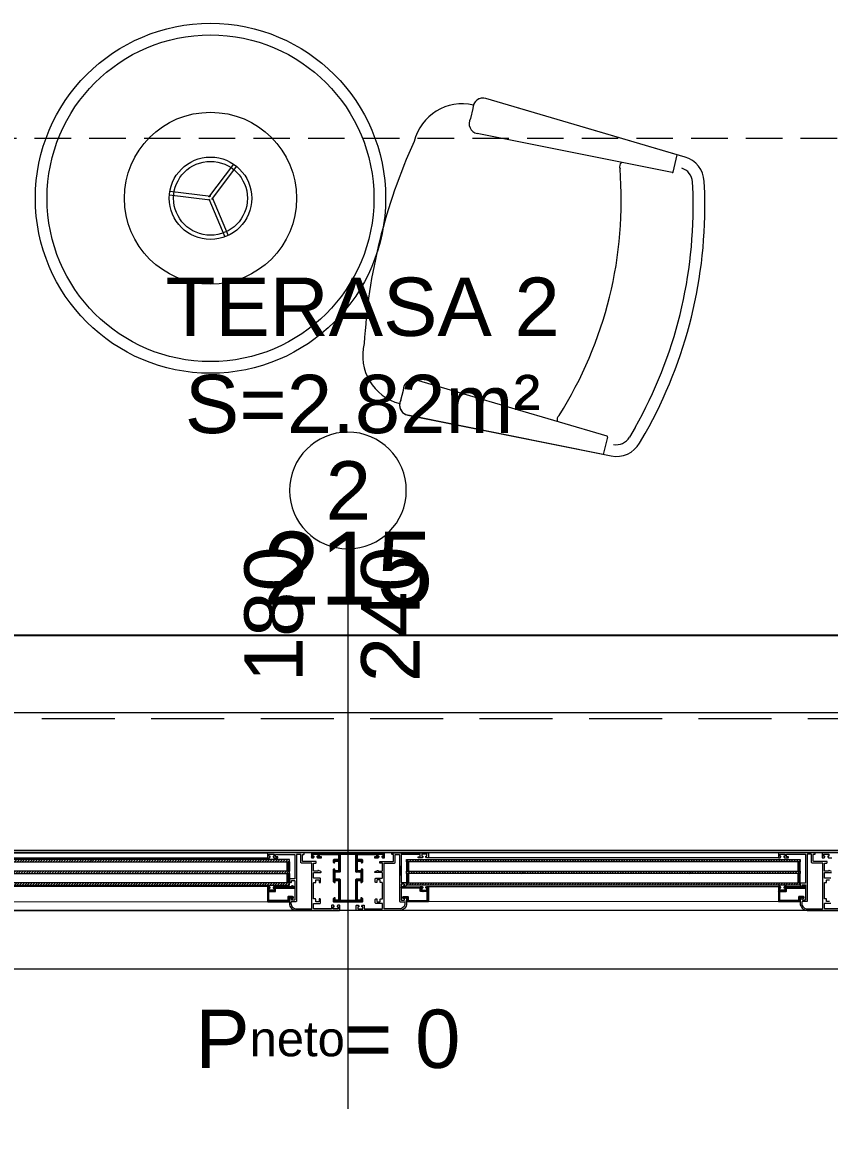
# Model space of a CAD drawing. Header units: centimetres. Extents: x 99002 to 104403, y -55119 to -48358.
# Drawn here: x 100961 to 101099.3, y -50196.1 to -50002.5 of the extents above; entities that cross this region are included whole.
import ezdxf

# ---------------------------------------------------------------- set-up
doc = ezdxf.new("R2010")
doc.units = ezdxf.units.CM
doc.header["$LTSCALE"] = 50
doc.header["$MEASUREMENT"] = 0
doc.linetypes.add('CACHE', pattern=[0.375, 0.25, -0.125])
doc.layers.get('0').update_dxf_attribs({"color": 8})
for name, color, linetype, lineweight in [('BETON CACHE', 4, 'CACHE', 5), ('mobilimi', 8, 'Continuous', 9), ('WINDOWS', 21, 'Continuous', 5)]:
    doc.layers.add(name, color=color, linetype=linetype, lineweight=lineweight)
doc.layers.add('COTE 50ème', color=1, linetype='Continuous')
doc.layers.add('DEMOL', color=7, linetype='Continuous', lineweight=60, true_color=0xb38600)
doc.styles.add('GENERATED_STYLE_1', font='arial.ttf')
doc.styles.add('RS_TEXT_1.50', font='arial.ttf', dxfattribs={"height": 12.5})
doc.styles.add('RS_TXT_50', font='arial.ttf', dxfattribs={"height": 12.5})
doc.dimstyles.new('RS_50CM_LINEAIRE', dxfattribs={"dimscale": 5, "dimtxt": 12.5, "dimasz": 1.5, "dimexe": 1, "dimexo": 2.5, "dimgap": 1, "dimtad": 1, "dimdec": 1, "dimrnd": 0.5, "dimdsep": 46, "dimtxsty": 'RS_TXT_50', "dimblk1": 'ARCHTICK', "dimblk2": 'ARCHTICK', "dimsah": 1, "dimcen": 2.5, "dimdle": 1, "dimclrt": 4, "dimadec": 0, "dimazin": 2, "dimtfac": 1, "dimtdec": 1, "dimtix": 1, "dimtmove": 2, "dimatfit": 3, "dimfxl": 1, "dimtolj": 1, "dimtzin": 0, "dimarcsym": 0})
pattern_1 = [(135, (-46708.70849, -43852.52553), (-0.08838834765, -0.08838834765), [])]
pattern_2 = [(135, (-46708.9128, -43852.52553), (-0.2209708691, -0.2209708691), [])]

# ---------------------------------------------------------------- blocks, each defined once
blk = doc.blocks.new('DRITARE POS 2')
at = {"layer": 'WINDOWS'}
h = blk.add_hatch(dxfattribs=at)
h.set_pattern_fill('ANSI31', color=140, scale=2.5, angle=450)
h.set_pattern_definition(pattern_2)
h.paths.add_polyline_path([(-8.71, -80.01), (-8.71, -12.58), (-8.31, -12.58), (-8.31, -80.01)])
h.paths.add_polyline_path([(-6.71, -80.01), (-6.71, -12.58), (-6.31, -12.58), (-6.31, -80.01)])
h.paths.add_polyline_path([(-4.71, -80.02), (-4.71, -12.58), (-4.31, -12.58), (-4.31, -80.02)])
at = {"layer": 'WINDOWS', "transparency": 33554559}
h = blk.add_hatch(dxfattribs=at)
h.set_pattern_fill('ANSI31', color=140, angle=450)
h.set_pattern_definition([(135, (-46708.90849, -43835.52553), (-0.08838834765, -0.08838834765), [])])
h.paths.add_polyline_path([(-6.71, -12.58), (-8.31, -12.58), (-8.31, -12.98), (-6.71, -12.98)])
h.paths.add_polyline_path([(-4.71, -12.58), (-6.31, -12.58), (-6.31, -12.98), (-4.71, -12.98)])
h.paths.add_polyline_path([(-6.71, -79.61), (-8.31, -79.61), (-8.31, -80.01), (-6.71, -80.01)])
h.paths.add_polyline_path([(-4.71, -79.61), (-6.31, -79.61), (-6.31, -80.01), (-4.71, -80.01)])
h = blk.add_hatch(dxfattribs=at)
h.set_pattern_fill('ANSI31', color=256, angle=450)
h.set_pattern_definition([(135, (-46708.71279, -43842.46996), (-0.08838834765, -0.08838834765), [])])
h.paths.add_polyline_path([(-1.74, -12.58), (-1.74, -12.64), (-2.09, -12.64, -0.414214), (-2.15, -12.58), (-2.15, -12.21, -0.247394), (-2.13, -12.16, 1.657435), (-2.37, -12.03), (-2.37, -12.77, 0.414214), (-2.28, -12.86), (-1.81, -12.86, -0.414214), (-1.72, -12.95), (-1.72, -16, -0.414214), (-1.81, -16.09), (-3.16, -16.09, -0.414214), (-3.22, -16.03), (-3.22, -15.03, 0.414214), (-3.31, -14.93), (-3.76, -14.93, -0.414214), (-3.82, -14.88), (-3.82, -11.74, 0.737396), (-3.99, -11.69), (-4.23, -12.04, 0.603122), (-4.15, -12.19), (-4.08, -12.19, -0.414214), (-4.02, -12.25), (-4.02, -14.93), (-4.06, -14.93, 0.414214), (-4.12, -14.99), (-4.12, -15.19, 0.250765), (-4.09, -15.24), (-3.92, -15.37, 0.599022), (-3.84, -15.33), (-3.84, -15.25, -0.414214), (-3.78, -15.19), (-3.52, -15.19, -0.414214), (-3.46, -15.25), (-3.46, -16, -0.414214), (-3.52, -16.05), (-3.78, -16.05, -0.414214), (-3.84, -16), (-3.84, -15.92, 0.599022), (-3.92, -15.88), (-4.09, -16.01, 0.250765), (-4.12, -16.05), (-4.12, -16.26, 0.414214), (-4.06, -16.31), (-1.55, -16.31, 0.414214), (-1.5, -16.26), (-1.5, -12.64), (-1.5, -12.58)])
h = blk.add_hatch(dxfattribs=at)
h.set_pattern_fill('ANSI31', color=256, angle=450)
h.set_pattern_definition(pattern_1)
h.paths.add_polyline_path([(-1.49, -76.33, 0.414214), (-1.55, -76.27), (-4.06, -76.27, 0.414214), (-4.11, -76.33), (-4.11, -76.54, 0.250765), (-4.09, -76.58), (-3.92, -76.71, 0.599022), (-3.83, -76.67), (-3.83, -76.59, -0.414214), (-3.78, -76.54), (-3.51, -76.54, -0.414214), (-3.46, -76.59), (-3.46, -77.34, -0.414214), (-3.51, -77.39), (-3.78, -77.39, -0.414214), (-3.83, -77.34), (-3.83, -77.26, 0.599022), (-3.92, -77.22), (-4.09, -77.35, 0.250765), (-4.11, -77.39), (-4.11, -77.6, 0.414214), (-4.06, -77.66), (-4.02, -77.66), (-4.02, -80.34, -0.414214), (-4.07, -80.4), (-4.15, -80.4, 0.603122), (-4.23, -80.55), (-3.98, -80.9, 0.737396), (-3.81, -80.85), (-3.81, -77.71, -0.414214), (-3.76, -77.66), (-3.31, -77.66, 0.414214), (-3.22, -77.56), (-3.22, -76.55, -0.414214), (-3.16, -76.5), (-1.81, -76.5, -0.414214), (-1.72, -76.59), (-1.72, -79.63, -0.414214), (-1.81, -79.73), (-2.28, -79.73, 0.414214), (-2.37, -79.82), (-2.37, -80.56, 1.657435), (-2.12, -80.43, -0.247394), (-2.15, -80.38), (-2.15, -80.01, -0.414214), (-2.09, -79.95), (-1.74, -79.95), (-1.74, -80.01), (-1.49, -80.01), (-1.49, -79.95)])
at = {"layer": 'WINDOWS'}
h = blk.add_hatch(dxfattribs=at)
h.set_pattern_fill('ANSI31', color=256, angle=450)
h.set_pattern_definition(pattern_1)
h.paths.add_polyline_path([(-9.61, -85.22, -0.414214), (-9.56, -85.16), (-9.26, -85.16, -0.414214), (-9.2, -85.22), (-9.2, -85.44, 1), (-9, -85.44), (-9, -84.9, 0.250765), (-9.02, -84.86), (-9.19, -84.74, 0.599022), (-9.28, -84.79), (-9.28, -84.87, -0.414214), (-9.33, -84.92), (-9.59, -84.92, -0.414214), (-9.65, -84.87), (-9.65, -84.08, -0.414214), (-9.59, -84.03), (-9.33, -84.03, -0.414214), (-9.28, -84.08), (-9.28, -84.19, 0.599022), (-9.19, -84.24), (-9.02, -84.13, 0.250765), (-9, -84.08), (-9, -83.84, 0.414214), (-9.05, -83.78), (-9.84, -83.78, 0.414214), (-9.89, -83.84), (-9.89, -90.06), (-9.89, -96.27, 0.414214), (-9.84, -96.33), (-9.05, -96.33, 0.414214), (-9, -96.27), (-9, -96.03, 0.250765), (-9.02, -95.98), (-9.19, -95.87, 0.599022), (-9.28, -95.92), (-9.28, -96.03, -0.414214), (-9.33, -96.08), (-9.59, -96.08, -0.414214), (-9.65, -96.03), (-9.65, -95.24, -0.414214), (-9.59, -95.19), (-9.33, -95.19, -0.414214), (-9.28, -95.24), (-9.28, -95.32, 0.599022), (-9.19, -95.37), (-9.02, -95.25, 0.250765), (-9, -95.21), (-9, -94.68, 1), (-9.2, -94.68), (-9.2, -94.89, -0.414214), (-9.26, -94.95), (-9.56, -94.95, -0.414214), (-9.61, -94.89), (-9.61, -91.72, -0.414214), (-9.56, -91.66), (-8.83, -91.66, -0.414214), (-8.74, -91.75), (-8.74, -92.41, 0.414214), (-8.55, -92.59), (-8.29, -92.59, 0.198912), (-8.25, -92.58), (-8.19, -92.52, 0.198912), (-8.18, -92.48), (-8.18, -92.37, 0.414214), (-8.23, -92.31), (-8.4, -92.31, -0.414214), (-8.46, -92.26), (-8.46, -91.75, -0.414214), (-8.36, -91.66), (-6.91, -91.66, -0.414214), (-6.81, -91.75), (-6.81, -92.26, -0.414214), (-6.87, -92.31), (-7.04, -92.31, 0.414214), (-7.09, -92.37), (-7.09, -92.48, 0.198912), (-7.08, -92.52), (-7.02, -92.58, 0.198912), (-6.98, -92.59), (-4.97, -92.59, 0.198912), (-4.93, -92.58), (-4.78, -92.42, 0.198912), (-4.76, -92.38), (-4.76, -92.31, 0.414214), (-4.82, -92.26), (-5, -92.26, -0.340481), (-5.13, -92.16), (-5.13, -91.75, -0.414214), (-5.04, -91.66), (-1.87, -91.66, -0.414214), (-1.77, -91.75), (-1.77, -92.16, -0.414214), (-1.87, -92.26), (-2.09, -92.26, 0.414214), (-2.15, -92.31), (-2.15, -92.38, 0.198912), (-2.13, -92.42), (-1.98, -92.58, 0.198912), (-1.94, -92.59), (-1.55, -92.59, 0.414214), (-1.49, -92.54), (-1.49, -90.06), (-1.49, -87.57, 0.414214), (-1.55, -87.52), (-1.94, -87.52, 0.198912), (-1.98, -87.53), (-2.13, -87.69, 0.198912), (-2.15, -87.73), (-2.15, -87.8, 0.414214), (-2.09, -87.85), (-1.87, -87.85, -0.414214), (-1.77, -87.95), (-1.77, -88.36, -0.414214), (-1.87, -88.45), (-5.04, -88.45, -0.414214), (-5.13, -88.36), (-5.13, -87.95, -0.340481), (-5, -87.85), (-4.82, -87.85, 0.414214), (-4.76, -87.8), (-4.76, -87.73, 0.198912), (-4.78, -87.69), (-4.93, -87.53, 0.198912), (-4.97, -87.52), (-6.98, -87.52, 0.198912), (-7.02, -87.53), (-7.08, -87.59, 0.198912), (-7.09, -87.63), (-7.09, -87.74, 0.414214), (-7.04, -87.8), (-6.87, -87.8, -0.414214), (-6.81, -87.85), (-6.81, -88.36, -0.414214), (-6.91, -88.45), (-8.36, -88.45, -0.414214), (-8.46, -88.36), (-8.46, -87.85, -0.414214), (-8.4, -87.8), (-8.23, -87.8, 0.414214), (-8.18, -87.74), (-8.18, -87.63, 0.198912), (-8.19, -87.59), (-8.25, -87.53, 0.198912), (-8.29, -87.52), (-8.55, -87.52, 0.414214), (-8.74, -87.7), (-8.74, -88.36, -0.414214), (-8.83, -88.45), (-9.56, -88.45, -0.414214), (-9.61, -88.39)])
h.paths.add_polyline_path([(-9.56, -88.73), (-6.63, -88.73), (-6.53, -88.64), (-6.53, -87.89), (-6.44, -87.8), (-5.51, -87.8), (-5.41, -87.89), (-5.41, -88.64), (-5.32, -88.73), (-1.83, -88.73), (-1.77, -88.79), (-1.77, -90.06), (-1.77, -91.32), (-1.83, -91.38), (-5.32, -91.38), (-5.41, -91.47), (-5.41, -92.22), (-5.51, -92.31), (-6.44, -92.31), (-6.53, -92.22), (-6.53, -91.47), (-6.63, -91.38), (-9.56, -91.38), (-9.61, -91.32), (-9.61, -90.06), (-9.61, -88.79)], flags=16)
h = blk.add_hatch(dxfattribs=at)
h.set_pattern_fill('ANSI31', color=140, scale=2.5, angle=450)
h.set_pattern_definition(pattern_2)
h.paths.add_polyline_path([(-8.71, -100.09), (-8.71, -167.42), (-8.31, -167.42), (-8.31, -100.09)])
h.paths.add_polyline_path([(-6.71, -100.09), (-6.71, -167.42), (-6.31, -167.42), (-6.31, -100.09)])
h.paths.add_polyline_path([(-4.71, -100.09), (-4.71, -167.42), (-4.31, -167.42), (-4.31, -100.09)])
at = {"layer": 'WINDOWS', "transparency": 33554559}
h = blk.add_hatch(dxfattribs=at)
h.set_pattern_fill('ANSI31', color=140, angle=450)
h.set_pattern_definition([(135, (-46708.90849, -43869.52553), (-0.08838834765, -0.08838834765), [])])
h.paths.add_polyline_path([(-6.71, -167.42), (-8.31, -167.42), (-8.31, -167.02), (-6.71, -167.02)])
h.paths.add_polyline_path([(-4.71, -167.42), (-6.31, -167.42), (-6.31, -167.02), (-4.71, -167.02)])
h.paths.add_polyline_path([(-6.71, -100.49), (-8.31, -100.49), (-8.31, -100.09), (-6.71, -100.09)])
h.paths.add_polyline_path([(-4.71, -100.49), (-6.31, -100.49), (-6.31, -100.09), (-4.71, -100.09)])
h = blk.add_hatch(dxfattribs=at)
h.set_pattern_fill('ANSI31', color=256, angle=450)
h.set_pattern_definition(pattern_1)
h.paths.add_polyline_path([(-1.49, -100.16), (-1.49, -100.1), (-1.74, -100.1), (-1.74, -100.16), (-2.09, -100.16, -0.414214), (-2.15, -100.1), (-2.15, -99.73, -0.247394), (-2.12, -99.68, 1.657435), (-2.37, -99.55), (-2.37, -100.29, 0.414214), (-2.28, -100.38), (-1.81, -100.38, -0.414214), (-1.72, -100.48), (-1.72, -103.52, -0.414214), (-1.81, -103.61), (-3.16, -103.61, -0.414214), (-3.22, -103.56), (-3.22, -102.55, 0.414214), (-3.31, -102.46), (-3.76, -102.46, -0.414214), (-3.81, -102.4), (-3.81, -99.26, 0.737396), (-3.98, -99.21), (-4.23, -99.57, 0.603122), (-4.15, -99.71), (-4.07, -99.71, -0.414214), (-4.02, -99.77), (-4.02, -102.46), (-4.06, -102.46, 0.414214), (-4.11, -102.51), (-4.11, -102.72, 0.250765), (-4.09, -102.76), (-3.92, -102.89, 0.599022), (-3.83, -102.85), (-3.83, -102.77, -0.414214), (-3.78, -102.72), (-3.51, -102.72, -0.414214), (-3.46, -102.77), (-3.46, -103.52, -0.414214), (-3.51, -103.58), (-3.78, -103.58, -0.414214), (-3.83, -103.52), (-3.83, -103.44, 0.599022), (-3.92, -103.4), (-4.09, -103.53, 0.250765), (-4.11, -103.58), (-4.11, -103.78, 0.414214), (-4.06, -103.84), (-1.55, -103.84, 0.414214), (-1.49, -103.78)])
at = {"layer": 'WINDOWS', "color": 165, "linetype": 'CACHE'}
blk.add_line((-32.9, -180), (-32.9, 0), dxfattribs=at)
at = {"layer": 'WINDOWS'}
for p, q in [((-9.9, -8.75), (-9.9, -10.08)), ((-0.01, -11.48), (0, -81.19)), ((-9.89, -16.28), (-9.89, -76.34)), ((-9, -16.26), (-9, -76.34)), ((-4.11, -76.33), (-4.12, -16.26)), ((-1.5, -16.26), (-1.49, -76.33)), ((-5.98, -80.95), (-7.66, -80.95)), ((-0.01, -168.52), (0, -98.92)), ((-9.89, -163.72), (-9.89, -103.78)), ((-9, -163.74), (-9, -103.78)), ((-4.11, -103.78), (-4.12, -163.74)), ((-1.5, -163.74), (-1.49, -103.78))]:
    blk.add_line(p, q, dxfattribs=at)
at = {"layer": 'WINDOWS', "color": 165}
blk.add_line((-61.99, -90.06), (34.01, -90.06), dxfattribs=at)
for points in [[(-9.9, 0), (-9.9, -180), (-33.9, -180), (-33.9, 0)], [(-10.3, -179.6), (-10.3, -0.4), (-9.9, 0), (-9.9, -180)], [(0, 0), (0, -180), (10, -180), (10, 0)]]:
    blk.add_lwpolyline(points, close=True, dxfattribs=at)
at = {"layer": 'WINDOWS'}
for points in [[(-9.9, -0.06), (-9.9, -8.75, 0.414214), (-9.84, -8.81), (-9.06, -8.81, 0.414214), (-9, -8.75), (-9, -8.51, 0.250765), (-9.03, -8.47), (-9.19, -8.35, 0.599022), (-9.28, -8.4), (-9.28, -8.51, -0.414214), (-9.34, -8.57), (-9.6, -8.57, -0.414214), (-9.65, -8.51), (-9.65, -7.73, -0.414214), (-9.6, -7.67), (-9.34, -7.67, -0.414214), (-9.28, -7.73), (-9.28, -7.8, 0.599022), (-9.19, -7.85), (-9.03, -7.74, 0.250765), (-9, -7.69), (-9, -7.16, 1)], [(-0.28, -5.39), (-0.28, -8.34, -0.414214), (-0.38, -8.44), (-1.12, -8.44, -0.414214), (-1.22, -8.34), (-1.22, -7.32, 0.414214)], [(-1.5, -7.56), (-1.5, -8.01, -0.414214), (-1.55, -8.06), (-1.91, -8.06, 0.414214), (-1.96, -8.12), (-1.96, -8.38, -0.414214), (-2.02, -8.44), (-4.71, -8.44, -0.414214), (-4.76, -8.38), (-4.76, -8.12, 0.414214), (-4.82, -8.06), (-5.17, -8.06, -0.414214), (-5.23, -8.01), (-5.23, -7.56, -0.414214)], [(-5.51, -7.32), (-5.51, -8.34, -0.414214), (-5.6, -8.44), (-6.39, -8.44, -0.414214), (-6.48, -8.34), (-6.48, -7.22, 0.809546)], [(-6.66, -7.19), (-6.85, -7.61, 0.543142), (-6.8, -7.69, -0.414214), (-6.74, -7.75), (-6.74, -8.34, -0.414214), (-6.84, -8.44), (-8.07, -8.44, -0.414214), (-8.12, -8.38), (-8.12, -8.03, 0.414214), (-8.18, -7.97), (-8.35, -7.97, 0.414214), (-8.4, -8.03), (-8.4, -10.25, -0.414214), (-8.5, -10.34), (-9.56, -10.34, -0.414214), (-9.62, -10.29), (-9.62, -10.08, 0.414214), (-9.67, -10.02), (-9.84, -10.02, 0.414214), (-9.9, -10.08), (-9.9, -16.26, 0.414214), (-9.84, -16.31), (-9.06, -16.31, 0.414214), (-9, -16.26), (-9, -16.05, 0.250765), (-9.03, -16.01), (-9.19, -15.88, 0.599022), (-9.28, -15.92), (-9.28, -16.02, -0.414214), (-9.34, -16.07), (-9.6, -16.07, -0.414214), (-9.65, -16.02), (-9.65, -15.23, -0.414214), (-9.6, -15.18), (-9.34, -15.18, -0.414214), (-9.28, -15.23), (-9.28, -15.33, 0.599022), (-9.19, -15.37), (-9.03, -15.24, 0.250765), (-9, -15.19), (-9, -14.62, 0.414214), (-9.06, -14.56), (-9.15, -14.56, 0.414214), (-9.21, -14.62), (-9.21, -14.88, -0.414214), (-9.26, -14.93), (-9.56, -14.93, -0.414214), (-9.62, -14.88), (-9.62, -11.7, -0.414214), (-9.56, -11.65), (-4.73, -11.65, -0.414214), (-4.68, -11.7), (-4.68, -12.53, 0.414214), (-4.62, -12.58), (-4.23, -12.58, 0.198912), (-4.19, -12.56), (-4.04, -12.41, 0.198912), (-4.02, -12.37), (-4.02, -12.3, 0.414214), (-4.08, -12.25), (-4.3, -12.25, -0.414214), (-4.4, -12.15), (-4.4, -11.74, -0.414214), (-4.3, -11.65), (-1.87, -11.65, -0.414214), (-1.78, -11.74), (-1.78, -12.15, -0.414214), (-1.87, -12.25), (-2.09, -12.25, 0.414214), (-2.15, -12.3), (-2.15, -12.37, 0.198912), (-2.13, -12.41), (-1.98, -12.56, 0.198912), (-1.94, -12.58), (-1.22, -12.58, 0.414214), (0, -11.37), (0, -4.01, 0.414214)]]:
    blk.add_lwpolyline(points, format="xyb", dxfattribs=at)
for points in [[(-9.9, -180), (-9.9, 0), (0, 0), (0, -180)], [(-1.77, -90.06), (-1.77, -88.79), (-1.83, -88.73), (-5.32, -88.73), (-5.41, -88.64), (-5.41, -87.89), (-5.51, -87.8), (-6.44, -87.8), (-6.53, -87.89), (-6.53, -88.64), (-6.63, -88.73), (-9.56, -88.73), (-9.61, -88.79), (-9.61, -90.06), (-9.61, -91.32), (-9.56, -91.38), (-6.63, -91.38), (-6.53, -91.47), (-6.53, -92.22), (-6.44, -92.31), (-5.51, -92.31), (-5.41, -92.22), (-5.41, -91.47), (-5.32, -91.38), (-1.83, -91.38), (-1.77, -91.32)]]:
    blk.add_lwpolyline(points, close=True, dxfattribs=at)
for points in [[(-1.5, -12.21, 0.414214), (-1.4, -12.3), (-1.18, -12.3), (-1.18, -12.3, 0.414214), (-0.28, -11.37), (-0.28, -8.77, 0.414214), (-0.34, -8.72), (-8.07, -8.72, 0.414214), (-8.12, -8.77), (-8.12, -10.53, -0.414214), (-8.22, -10.62), (-9.52, -10.62, 0.414214), (-9.62, -10.71), (-9.62, -11.27, 0.414214), (-9.52, -11.37), (-1.59, -11.37, -0.414214), (-1.5, -11.46)], [(-1.74, -12.64), (-2.09, -12.64, -0.414214), (-2.15, -12.58), (-2.15, -12.21, -0.247394), (-2.13, -12.16, 1.657435), (-2.37, -12.03), (-2.37, -12.77, 0.414214), (-2.28, -12.86), (-1.81, -12.86, -0.414214), (-1.72, -12.95), (-1.72, -16, -0.414214), (-1.81, -16.09), (-3.16, -16.09, -0.414214), (-3.22, -16.03), (-3.22, -15.03, 0.414214), (-3.31, -14.93), (-3.76, -14.93, -0.414214), (-3.82, -14.88), (-3.82, -11.74, 0.737396), (-3.99, -11.69), (-4.23, -12.04, 0.603122), (-4.15, -12.19), (-4.08, -12.19, -0.414214), (-4.02, -12.25), (-4.02, -14.93), (-4.06, -14.93, 0.414214), (-4.12, -14.99), (-4.12, -15.19, 0.250765), (-4.09, -15.24), (-3.92, -15.37, 0.599022), (-3.84, -15.33), (-3.84, -15.25, -0.414214), (-3.78, -15.19), (-3.52, -15.19, -0.414214), (-3.46, -15.25), (-3.46, -16, -0.414214), (-3.52, -16.05), (-3.78, -16.05, -0.414214), (-3.84, -16), (-3.84, -15.92, 0.599022), (-3.92, -15.88), (-4.09, -16.01, 0.250765), (-4.12, -16.05), (-4.12, -16.26, 0.414214), (-4.06, -16.31), (-1.55, -16.31, 0.414214), (-1.5, -16.26), (-1.5, -12.64), (-1.5, -12.58), (-1.74, -12.58)], [(0, -88.58, -0.414214), (-0.06, -88.64), (-0.84, -88.64, -0.414214), (-0.9, -88.58), (-0.9, -88.38, -0.250765), (-0.87, -88.33), (-0.7, -88.2, -0.599022), (-0.62, -88.24), (-0.62, -88.34, 0.414214), (-0.56, -88.39), (-0.3, -88.39, 0.414214), (-0.24, -88.34), (-0.24, -87.55, 0.414214), (-0.3, -87.5), (-0.56, -87.5, 0.414214), (-0.62, -87.55), (-0.62, -87.65, -0.599022), (-0.7, -87.69), (-0.87, -87.56, -0.250765), (-0.9, -87.52), (-0.9, -87.31, -0.414214), (-0.84, -87.26), (-0.34, -87.26, 0.414214), (-0.28, -87.2), (-0.28, -84.25, 0.414214), (-0.37, -84.16), (-1.12, -84.16, 0.414214), (-1.21, -84.25), (-1.21, -85.28, -0.414214), (-1.31, -85.37), (-1.87, -85.37, -0.414214), (-1.96, -85.28), (-1.96, -85.15, -0.414214), (-1.9, -85.09), (-1.55, -85.09, 0.414214), (-1.49, -85.03), (-1.49, -84.59, 0.414214), (-1.55, -84.53), (-1.9, -84.53, -0.414214), (-1.96, -84.47), (-1.96, -84.21, 0.414214), (-2.02, -84.16), (-4.7, -84.16, 0.414214), (-4.76, -84.21), (-4.76, -84.47, -0.414214), (-4.82, -84.53), (-5.17, -84.53, 0.414214), (-5.23, -84.59), (-5.23, -85.03, 0.414214), (-5.17, -85.09), (-4.82, -85.09, -0.414214), (-4.76, -85.15), (-4.76, -85.28, -0.414214), (-4.85, -85.37), (-5.41, -85.37, -0.414214), (-5.51, -85.28), (-5.51, -84.25, 0.414214), (-5.6, -84.16), (-6.38, -84.16, 0.414214), (-6.48, -84.25), (-6.48, -85.37, -0.809546), (-6.66, -85.41), (-6.85, -84.98, -0.543142), (-6.79, -84.9, 0.414214), (-6.74, -84.85), (-6.74, -84.25, 0.414214), (-6.83, -84.16), (-8.06, -84.16, 0.414214), (-8.12, -84.21), (-8.12, -84.57, -0.414214), (-8.18, -84.62), (-8.34, -84.62, -0.414214), (-8.4, -84.57), (-8.4, -82.35, 0.414214), (-8.49, -82.25), (-9.56, -82.25, 0.414214), (-9.61, -82.31), (-9.61, -82.51, -0.414214), (-9.67, -82.57), (-9.84, -82.57, -0.414214), (-9.89, -82.51), (-9.89, -76.34, -0.414214), (-9.84, -76.28), (-9.05, -76.28, -0.414214), (-9, -76.34), (-9, -76.54, -0.250765), (-9.02, -76.59), (-9.19, -76.72, -0.599022), (-9.28, -76.67), (-9.28, -76.58, 0.414214), (-9.33, -76.52), (-9.59, -76.52, 0.414214), (-9.65, -76.58), (-9.65, -77.36, 0.414214), (-9.59, -77.42), (-9.33, -77.42, 0.414214), (-9.28, -77.36), (-9.28, -77.27, -0.599022), (-9.19, -77.22), (-9.02, -77.35, -0.250765), (-9, -77.4), (-9, -77.98, -0.414214), (-9.05, -78.03), (-9.15, -78.03, -0.414214), (-9.2, -77.98), (-9.2, -77.72, 0.414214), (-9.26, -77.66), (-9.56, -77.66, 0.414214), (-9.61, -77.72), (-9.61, -80.89, 0.414214), (-9.56, -80.95), (-4.82, -80.95, 0.414214), (-4.76, -80.89), (-4.76, -80.07, -0.414214), (-4.71, -80.01), (-4.32, -80.01, -0.198912), (-4.28, -80.03), (-4.13, -80.18, -0.198912), (-4.11, -80.22), (-4.11, -80.29, -0.414214), (-4.17, -80.35), (-4.39, -80.35, 0.414214), (-4.48, -80.44), (-4.48, -80.85, 0.414214), (-4.39, -80.95), (-1.87, -80.95, 0.414214), (-1.77, -80.85), (-1.77, -80.44, 0.414214), (-1.87, -80.35), (-2.09, -80.35, -0.414214), (-2.15, -80.29), (-2.15, -80.22, -0.198912), (-2.13, -80.18), (-1.98, -80.03, -0.198912), (-1.94, -80.01), (-1.21, -80.01, -0.414214), (0, -81.23)], [(-1.74, -79.95), (-2.09, -79.95, 0.414214), (-2.15, -80.01), (-2.15, -80.38, 0.247394), (-2.12, -80.43, -1.657435), (-2.37, -80.56), (-2.37, -79.82, -0.414214), (-2.28, -79.73), (-1.81, -79.73, 0.414214), (-1.72, -79.63), (-1.72, -76.59, 0.414214), (-1.81, -76.5), (-3.16, -76.5, 0.414214), (-3.22, -76.55), (-3.22, -77.56, -0.414214), (-3.31, -77.66), (-3.76, -77.66, 0.414214), (-3.81, -77.71), (-3.81, -80.85, -0.737396), (-3.98, -80.9), (-4.23, -80.55, -0.603122), (-4.15, -80.4), (-4.07, -80.4, 0.414214), (-4.02, -80.34), (-4.02, -77.66), (-4.06, -77.66, -0.414214), (-4.11, -77.6), (-4.11, -77.39, -0.250765), (-4.09, -77.35), (-3.92, -77.22, -0.599022), (-3.83, -77.26), (-3.83, -77.34, 0.414214), (-3.78, -77.39), (-3.51, -77.39, 0.414214), (-3.46, -77.34), (-3.46, -76.59, 0.414214), (-3.51, -76.54), (-3.78, -76.54, 0.414214), (-3.83, -76.59), (-3.83, -76.67, -0.599022), (-3.92, -76.71), (-4.09, -76.58, -0.250765), (-4.11, -76.54), (-4.11, -76.33, -0.414214), (-4.06, -76.27), (-1.55, -76.27, -0.414214), (-1.49, -76.33), (-1.49, -79.95), (-1.49, -80.01), (-1.74, -80.01)], [(-1.49, -80.39, -0.414214), (-1.4, -80.29), (-1.18, -80.29), (-1.18, -80.29, -0.414214), (-0.28, -81.23), (-0.28, -83.82, -0.414214), (-0.34, -83.88), (-8.06, -83.88, -0.414214), (-8.12, -83.82), (-8.12, -82.07, 0.414214), (-8.21, -81.97), (-9.52, -81.97, -0.414214), (-9.61, -81.88), (-9.61, -81.32, -0.414214), (-9.52, -81.23), (-1.59, -81.23, 0.414214), (-1.49, -81.13)], [(-1.49, -90.06), (-1.49, -87.57, 0.414214), (-1.55, -87.52), (-1.94, -87.52, 0.198912), (-1.98, -87.53), (-2.13, -87.69, 0.198912), (-2.15, -87.73), (-2.15, -87.8, 0.414214), (-2.09, -87.85), (-1.87, -87.85, -0.414214), (-1.77, -87.95), (-1.77, -88.36, -0.414214), (-1.87, -88.45), (-5.04, -88.45, -0.414214), (-5.13, -88.36), (-5.13, -87.95, -0.340481), (-5, -87.85), (-4.82, -87.85, 0.414214), (-4.76, -87.8), (-4.76, -87.73, 0.198912), (-4.78, -87.69), (-4.93, -87.53, 0.198912), (-4.97, -87.52), (-6.98, -87.52, 0.198912), (-7.02, -87.53), (-7.08, -87.59, 0.198912), (-7.09, -87.63), (-7.09, -87.74, 0.414214), (-7.04, -87.8), (-6.87, -87.8, -0.414214), (-6.81, -87.85), (-6.81, -88.36, -0.414214), (-6.91, -88.45), (-8.36, -88.45, -0.414214), (-8.46, -88.36), (-8.46, -87.85, -0.414214), (-8.4, -87.8), (-8.23, -87.8, 0.414214), (-8.18, -87.74), (-8.18, -87.63, 0.198912), (-8.19, -87.59), (-8.25, -87.53, 0.198912), (-8.29, -87.52), (-8.55, -87.52, 0.414214), (-8.74, -87.7), (-8.74, -88.36, -0.414214), (-8.83, -88.45), (-9.56, -88.45, -0.414214), (-9.61, -88.39), (-9.61, -85.22, -0.414214), (-9.56, -85.16), (-9.26, -85.16, -0.414214), (-9.2, -85.22), (-9.2, -85.44, 1), (-9, -85.44), (-9, -84.9, 0.250765), (-9.02, -84.86), (-9.19, -84.74, 0.599022), (-9.28, -84.79), (-9.28, -84.87, -0.414214), (-9.33, -84.92), (-9.59, -84.92, -0.414214), (-9.65, -84.87), (-9.65, -84.08, -0.414214), (-9.59, -84.03), (-9.33, -84.03, -0.414214), (-9.28, -84.08), (-9.28, -84.19, 0.599022), (-9.19, -84.24), (-9.02, -84.13, 0.250765), (-9, -84.08), (-9, -83.84, 0.414214), (-9.05, -83.78), (-9.84, -83.78, 0.414214), (-9.89, -83.84), (-9.89, -90.06), (-9.89, -96.27, 0.414214), (-9.84, -96.33), (-9.05, -96.33, 0.414214), (-9, -96.27), (-9, -96.03, 0.250765), (-9.02, -95.98), (-9.19, -95.87, 0.599022), (-9.28, -95.92), (-9.28, -96.03, -0.414214), (-9.33, -96.08), (-9.59, -96.08, -0.414214), (-9.65, -96.03), (-9.65, -95.24, -0.414214), (-9.59, -95.19), (-9.33, -95.19, -0.414214), (-9.28, -95.24), (-9.28, -95.32, 0.599022), (-9.19, -95.37), (-9.02, -95.25, 0.250765), (-9, -95.21), (-9, -94.68, 1), (-9.2, -94.68), (-9.2, -94.89, -0.414214), (-9.26, -94.95), (-9.56, -94.95, -0.414214), (-9.61, -94.89), (-9.61, -91.72, -0.414214), (-9.56, -91.66), (-8.83, -91.66, -0.414214), (-8.74, -91.75), (-8.74, -92.41, 0.414214), (-8.55, -92.59), (-8.29, -92.59, 0.198912), (-8.25, -92.58), (-8.19, -92.52, 0.198912), (-8.18, -92.48), (-8.18, -92.37, 0.414214), (-8.23, -92.31), (-8.4, -92.31, -0.414214), (-8.46, -92.26), (-8.46, -91.75, -0.414214), (-8.36, -91.66), (-6.91, -91.66, -0.414214), (-6.81, -91.75), (-6.81, -92.26, -0.414214), (-6.87, -92.31), (-7.04, -92.31, 0.414214), (-7.09, -92.37), (-7.09, -92.48, 0.198912), (-7.08, -92.52), (-7.02, -92.58, 0.198912), (-6.98, -92.59), (-4.97, -92.59, 0.198912), (-4.93, -92.58), (-4.78, -92.42, 0.198912), (-4.76, -92.38), (-4.76, -92.31, 0.414214), (-4.82, -92.26), (-5, -92.26, -0.340481), (-5.13, -92.16), (-5.13, -91.75, -0.414214), (-5.04, -91.66), (-1.87, -91.66, -0.414214), (-1.77, -91.75), (-1.77, -92.16, -0.414214), (-1.87, -92.26), (-2.09, -92.26, 0.414214), (-2.15, -92.31), (-2.15, -92.38, 0.198912), (-2.13, -92.42), (-1.98, -92.58, 0.198912), (-1.94, -92.59), (-1.55, -92.59, 0.414214), (-1.49, -92.54)], [(0, -91.53, 0.414214), (-0.06, -91.47), (-0.84, -91.47, 0.414214), (-0.9, -91.53), (-0.9, -91.74, 0.250765), (-0.87, -91.78), (-0.7, -91.91, 0.599022), (-0.62, -91.87), (-0.62, -91.77, -0.414214), (-0.56, -91.72), (-0.3, -91.72, -0.414214), (-0.24, -91.77), (-0.24, -92.56, -0.414214), (-0.3, -92.61), (-0.56, -92.61, -0.414214), (-0.62, -92.56), (-0.62, -92.46, 0.599022), (-0.7, -92.42), (-0.87, -92.55, 0.250765), (-0.9, -92.59), (-0.9, -92.8, 0.414214), (-0.84, -92.86), (-0.34, -92.86, -0.414214), (-0.28, -92.91), (-0.28, -95.86, -0.414214), (-0.37, -95.95), (-1.12, -95.95, -0.414214), (-1.21, -95.86), (-1.21, -94.83, 0.414214), (-1.31, -94.74), (-1.87, -94.74, 0.414214), (-1.96, -94.83), (-1.96, -94.96, 0.414214), (-1.9, -95.02), (-1.55, -95.02, -0.414214), (-1.49, -95.08), (-1.49, -95.52, -0.414214), (-1.55, -95.58), (-1.9, -95.58, 0.414214), (-1.96, -95.64), (-1.96, -95.9, -0.414214), (-2.02, -95.95), (-4.7, -95.95, -0.414214), (-4.76, -95.9), (-4.76, -95.64, 0.414214), (-4.82, -95.58), (-5.17, -95.58, -0.414214), (-5.23, -95.52), (-5.23, -95.08, -0.414214), (-5.17, -95.02), (-4.82, -95.02, 0.414214), (-4.76, -94.96), (-4.76, -94.83, 0.414214), (-4.85, -94.74), (-5.41, -94.74, 0.414214), (-5.51, -94.83), (-5.51, -95.86, -0.414214), (-5.6, -95.95), (-6.38, -95.95, -0.414214), (-6.48, -95.86), (-6.48, -94.74, 0.809546), (-6.66, -94.7), (-6.85, -95.13, 0.543142), (-6.79, -95.21, -0.414214), (-6.74, -95.26), (-6.74, -95.86, -0.414214), (-6.83, -95.95), (-8.06, -95.95, -0.414214), (-8.12, -95.9), (-8.12, -95.54, 0.414214), (-8.18, -95.49), (-8.34, -95.49, 0.414214), (-8.4, -95.54), (-8.4, -97.76, -0.414214), (-8.49, -97.86), (-9.56, -97.86, -0.414214), (-9.61, -97.8), (-9.61, -97.6, 0.414214), (-9.67, -97.54), (-9.84, -97.54, 0.414214), (-9.89, -97.6), (-9.89, -103.78, 0.414214), (-9.84, -103.83), (-9.05, -103.83, 0.414214), (-9, -103.78), (-9, -103.57, 0.250765), (-9.02, -103.52), (-9.19, -103.39, 0.599022), (-9.28, -103.44), (-9.28, -103.53, -0.414214), (-9.33, -103.59), (-9.59, -103.59, -0.414214), (-9.65, -103.53), (-9.65, -102.75, -0.414214), (-9.59, -102.69), (-9.33, -102.69, -0.414214), (-9.28, -102.75), (-9.28, -102.84, 0.599022), (-9.19, -102.89), (-9.02, -102.76, 0.250765), (-9, -102.71), (-9, -102.13, 0.414214), (-9.05, -102.08), (-9.15, -102.08, 0.414214), (-9.2, -102.13), (-9.2, -102.39, -0.414214), (-9.26, -102.45), (-9.56, -102.45, -0.414214), (-9.61, -102.39), (-9.61, -99.22, -0.414214), (-9.56, -99.16), (-5.47, -99.16, -0.414214), (-5.41, -99.22), (-5.41, -100.04, 0.414214), (-5.36, -100.1), (-4.97, -100.1, 0.198912), (-4.93, -100.08), (-4.78, -99.93, 0.198912), (-4.76, -99.89), (-4.76, -99.82, 0.414214), (-4.82, -99.76), (-5.04, -99.76, -0.414214), (-5.13, -99.67), (-5.13, -99.26, -0.414214), (-5.04, -99.16), (-1.87, -99.16, -0.414214), (-1.77, -99.26), (-1.77, -99.67, -0.414214), (-1.87, -99.76), (-2.09, -99.76, 0.414214), (-2.15, -99.82), (-2.15, -99.89, 0.198912), (-2.13, -99.93), (-1.98, -100.08, 0.198912), (-1.94, -100.1), (-1.21, -100.1, 0.414214), (0, -98.88)], [(-1.49, -99.72, 0.414214), (-1.4, -99.82), (-1.18, -99.82), (-1.18, -99.82, 0.414214), (-0.28, -98.88), (-0.28, -96.29, 0.414214), (-0.34, -96.23), (-8.06, -96.23, 0.414214), (-8.12, -96.29), (-8.12, -98.04, -0.414214), (-8.21, -98.14), (-9.52, -98.14, 0.414214), (-9.61, -98.23), (-9.61, -98.79, 0.414214), (-9.52, -98.88), (-1.59, -98.88, -0.414214), (-1.49, -98.98)], [(-1.74, -100.16), (-2.09, -100.16, -0.414214), (-2.15, -100.1), (-2.15, -99.73, -0.247394), (-2.12, -99.68, 1.657435), (-2.37, -99.55), (-2.37, -100.29, 0.414214), (-2.28, -100.38), (-1.81, -100.38, -0.414214), (-1.72, -100.48), (-1.72, -103.52, -0.414214), (-1.81, -103.61), (-3.16, -103.61, -0.414214), (-3.22, -103.56), (-3.22, -102.55, 0.414214), (-3.31, -102.46), (-3.76, -102.46, -0.414214), (-3.81, -102.4), (-3.81, -99.26, 0.737396), (-3.98, -99.21), (-4.23, -99.57, 0.603122), (-4.15, -99.71), (-4.07, -99.71, -0.414214), (-4.02, -99.77), (-4.02, -102.46), (-4.06, -102.46, 0.414214), (-4.11, -102.51), (-4.11, -102.72, 0.250765), (-4.09, -102.76), (-3.92, -102.89, 0.599022), (-3.83, -102.85), (-3.83, -102.77, -0.414214), (-3.78, -102.72), (-3.51, -102.72, -0.414214), (-3.46, -102.77), (-3.46, -103.52, -0.414214), (-3.51, -103.58), (-3.78, -103.58, -0.414214), (-3.83, -103.52), (-3.83, -103.44, 0.599022), (-3.92, -103.4), (-4.09, -103.53, 0.250765), (-4.11, -103.58), (-4.11, -103.78, 0.414214), (-4.06, -103.84), (-1.55, -103.84, 0.414214), (-1.49, -103.78), (-1.49, -100.16), (-1.49, -100.1), (-1.74, -100.1)]]:
    blk.add_lwpolyline(points, format="xyb", close=True, dxfattribs=at)
at = {"layer": 'WINDOWS', "color": 140}
for points in [[(-8.71, -80.01), (-8.71, -12.58), (-8.31, -12.58), (-8.31, -80.01)], [(-6.71, -12.58), (-8.31, -12.58), (-8.31, -12.98), (-6.71, -12.98)], [(-6.71, -80.01), (-6.71, -12.58), (-6.31, -12.58), (-6.31, -80.01)], [(-4.71, -12.58), (-6.31, -12.58), (-6.31, -12.98), (-4.71, -12.98)], [(-4.71, -80.02), (-4.71, -12.58), (-4.31, -12.58), (-4.31, -80.02)], [(-6.71, -79.61), (-8.31, -79.61), (-8.31, -80.01), (-6.71, -80.01)], [(-4.71, -79.61), (-6.31, -79.61), (-6.31, -80.01), (-4.71, -80.01)], [(-8.71, -100.09), (-8.71, -167.42), (-8.31, -167.42), (-8.31, -100.09)], [(-6.71, -100.49), (-8.31, -100.49), (-8.31, -100.09), (-6.71, -100.09)], [(-6.71, -100.09), (-6.71, -167.42), (-6.31, -167.42), (-6.31, -100.09)], [(-4.71, -100.49), (-6.31, -100.49), (-6.31, -100.09), (-4.71, -100.09)], [(-4.71, -100.09), (-4.71, -167.42), (-4.31, -167.42), (-4.31, -100.09)]]:
    blk.add_lwpolyline(points, close=True, dxfattribs=at)
at = {"layer": 'WINDOWS', "color": 165}
blk.add_lwpolyline([(-71.99, -80.06, 1), (-71.99, -100.06, 1)], format="xyb", close=True, dxfattribs=at)
at = {"layer": 'WINDOWS', "color": 165, "char_height": 10, "attachment_point": 7, "style": 'GENERATED_STYLE_1'}
for s, insert, rotation in [('\\A1;\\pt0;P{\\H0.6x;neto}= 0', (27.15, -116.22), 90), ('\\A1;\\pt0;240{\\H0.66x;\\S^  ;}', (-39.11, -74.88), 180), ('\\A1;\\pt0;2', (-66.99, -93.87), 90), ('\\A1;\\pt0;180{\\H0.66x;\\S^  ;}', (-39.11, -94.89), 180)]:
    blk.add_mtext(s, dxfattribs=dict(at, insert=insert, rotation=rotation))
blk = doc.blocks.new('_ArchTick')
at = {"color": 0, "linetype": 'ByBlock', "const_width": 0.15}
blk.add_lwpolyline([(-0.5, -0.5), (0.5, 0.5)], dxfattribs=at)
blk = doc.blocks.new('*D935')
at = {"layer": 'COTE 50ème', "color": 0, "lineweight": -2, "ltscale": 0.5, "transparency": 16777216}
for p, q in [((99694.34, -50024.86), (99694.34, -49798.12)), ((102094.34, -50026.05), (102094.34, -49798.12)), ((99689.34, -49803.12), (102099.34, -49803.12))]:
    blk.add_line(p, q, dxfattribs=at)
at = {"layer": 'Defpoints', "color": 0, "ltscale": 0.5, "transparency": 16777216}
for p in [(102094.34, -49803.12), (99694.34, -50037.36), (102094.34, -50038.55)]:
    blk.add_point(p, dxfattribs=at)
at = {"layer": 'COTE 50ème', "color": 0, "lineweight": -2, "ltscale": 0.5, "transparency": 16777216, "xscale": 7.5, "yscale": 7.5, "zscale": 7.5, "rotation": 180}
blk.add_blockref('_ArchTick', (99694.34, -49803.12), dxfattribs=at)
at = {"layer": 'COTE 50ème', "color": 0, "lineweight": -2, "ltscale": 0.5, "transparency": 16777216, "xscale": 7.5, "yscale": 7.5, "zscale": 7.5}
blk.add_blockref('_ArchTick', (102094.34, -49803.12), dxfattribs=at)
at = {"layer": 'COTE 50ème', "color": 4, "ltscale": 0.5, "transparency": 16777216, "insert": (100894.34, -49791.74), "char_height": 12.5, "attachment_point": 5, "style": 'RS_TXT_50'}
blk.add_mtext('\\A1;2400', dxfattribs=at)
blk = doc.blocks.new('*D941')
at = {"layer": 'COTE 50ème', "color": 0, "lineweight": -2, "ltscale": 0.5, "transparency": 16777216}
for p, q in [((100909.34, -50117.42), (100909.34, -50102.48)), ((101124.34, -50124.86), (101124.34, -50102.48)), ((100904.34, -50107.48), (101129.34, -50107.48))]:
    blk.add_line(p, q, dxfattribs=at)
at = {"layer": 'Defpoints', "color": 0, "ltscale": 0.5, "transparency": 16777216}
for p in [(101124.34, -50107.48), (100909.34, -50129.92), (101124.34, -50137.36)]:
    blk.add_point(p, dxfattribs=at)
at = {"layer": 'COTE 50ème', "color": 0, "lineweight": -2, "ltscale": 0.5, "transparency": 16777216, "xscale": 7.5, "yscale": 7.5, "zscale": 7.5, "rotation": 180}
blk.add_blockref('_ArchTick', (100909.34, -50107.48), dxfattribs=at)
at = {"layer": 'COTE 50ème', "color": 0, "lineweight": -2, "ltscale": 0.5, "transparency": 16777216, "xscale": 7.5, "yscale": 7.5, "zscale": 7.5}
blk.add_blockref('_ArchTick', (101124.34, -50107.48), dxfattribs=at)
at = {"layer": 'COTE 50ème', "color": 4, "ltscale": 0.5, "transparency": 16777216, "insert": (101016.84, -50096.1), "char_height": 12.5, "attachment_point": 5, "style": 'RS_TXT_50'}
blk.add_mtext('\\A1;215', dxfattribs=at)

msp = doc.modelspace()

# ---------------------------------------------------------------- linework, layer by layer
at = {"layer": 'BETON CACHE', "lineweight": 5, "ltscale": 0.5}
msp.add_lwpolyline([(101944.34, -50022.36), (99844.34, -50022.36), (99844.34, -51987.36), (101944.34, -51987.36)], close=True, dxfattribs=at)
at = {"layer": 'mobilimi'}
for p, q in [((101073.21, -50025.13), (101040.42, -50015.48)), ((101038.19, -50017.19), (101037.75, -50018.94)), ((101072.34, -50028.18), (101038.93, -50021.49)), ((101072.48, -50028.09), (101073.21, -50025.13)), ((100992.97, -50032.4), (100997.21, -50026.76)), ((100993.48, -50032.78), (100997.71, -50027.14)), ((101075.9, -50031.75), (101075.81, -50029.8)), ((100993.19, -50032.9), (100986.19, -50032.05)), ((100993.26, -50032.28), (100986.26, -50031.43)), ((100992.94, -50032.71), (100995.7, -50039.2)), ((100993.52, -50032.47), (100996.28, -50038.95)), ((101061.19, -50073.38), (101028.5, -50063.76)), ((101025.84, -50067.22), (101026.27, -50065.47)), ((101060.53, -50076.49), (101027.02, -50069.77)), ((101066, -50071.88), (101065.01, -50073.56)), ((101061.26, -50073.52), (101060.53, -50076.49))]:
    msp.add_line(p, q, dxfattribs=at)
msp.add_lwpolyline([(101025.65, -50067.78, 0.399393), (101027.02, -50069.77), (101061.88, -50076.76, 0.320293), (101066.74, -50074.57), (101067.72, -50072.89, 0.136318), (101077.9, -50031.66), (101077.81, -50029.71, 0.320293), (101074.53, -50025.52), (101040.42, -50015.48, 0.399393), (101038.28, -50016.61, 0.412368), (101028.12, -50022.87, 0.093652), (101019.57, -50057.51, 0.412368)], format="xyb", close=True, dxfattribs=at)
for radius in [30, 28, 14.75, 7.06, 6.33]:
    msp.add_circle((100993.23, -50032.59), radius, dxfattribs=at)
for centre, radius, start, end in [((101039.94, -50017.17), 1.76, 74.3066, 180.6511), ((101039.3, -50019.77), 1.76, 151.6204, 257.9649), ((100994.67, -50033), 68.94, 327.717, 4.5545), ((101064.32, -50027.14), 1, 134.5624, 202.4552), ((101072.37, -50028.07), 0.115, 258.6762, 346.1358), ((101073.23, -50029.91), 2.58, 2.5557, 73.5954), ((100998.61, -50033.96), 77.32, 330.6106, 1.661), ((101028.02, -50065.45), 1.76, 74.3066, 180.6511), ((101027.38, -50068.06), 1.76, 151.6204, 257.9649), ((101053.6, -50070.59), 1, 129.8163, 197.7091), ((101061.15, -50073.49), 0.115, 346.1358, 73.5954), ((101062.78, -50072.26), 2.58, 258.6762, 329.7159)]:
    msp.add_arc(centre, radius, start, end, dxfattribs=at)

# ---------------------------------------------------------------- block references
at = {"lineweight": 5, "rotation": 270}
msp.add_blockref('DRITARE POS 2', (101106.84, -50154.66), dxfattribs=at)

# ---------------------------------------------------------------- texts
at = {"layer": 'DEMOL', "lineweight": -2, "insert": (101019.31, -50059.59), "char_height": 10, "width": 93.9293, "attachment_point": 5, "style": 'RS_TEXT_1.50'}
msp.add_mtext('TERASA 2\\PS=2.82m²', dxfattribs=at)

# ---------------------------------------------------------------- dimensions: what is measured, and where the dimension line sits
at = {"layer": 'COTE 50ème', "ltscale": 0.5}
for base, p1, p2, picture, middle in [((102094.34, -49803.12), (99694.34, -50037.36), (102094.34, -50038.55), '*D935', (100894.34, -49791.74)), ((101124.34, -50107.48), (100909.34, -50129.92), (101124.34, -50137.36), '*D941', (101016.84, -50096.1))]:
    dim = msp.add_linear_dim(base=base, p1=p1, p2=p2, dimstyle='RS_50CM_LINEAIRE', dxfattribs=at)
    dim.commit()
    dim.dimension.update_dxf_attribs({"geometry": picture, "text_midpoint": middle})

doc.saveas('drawing.dxf')
